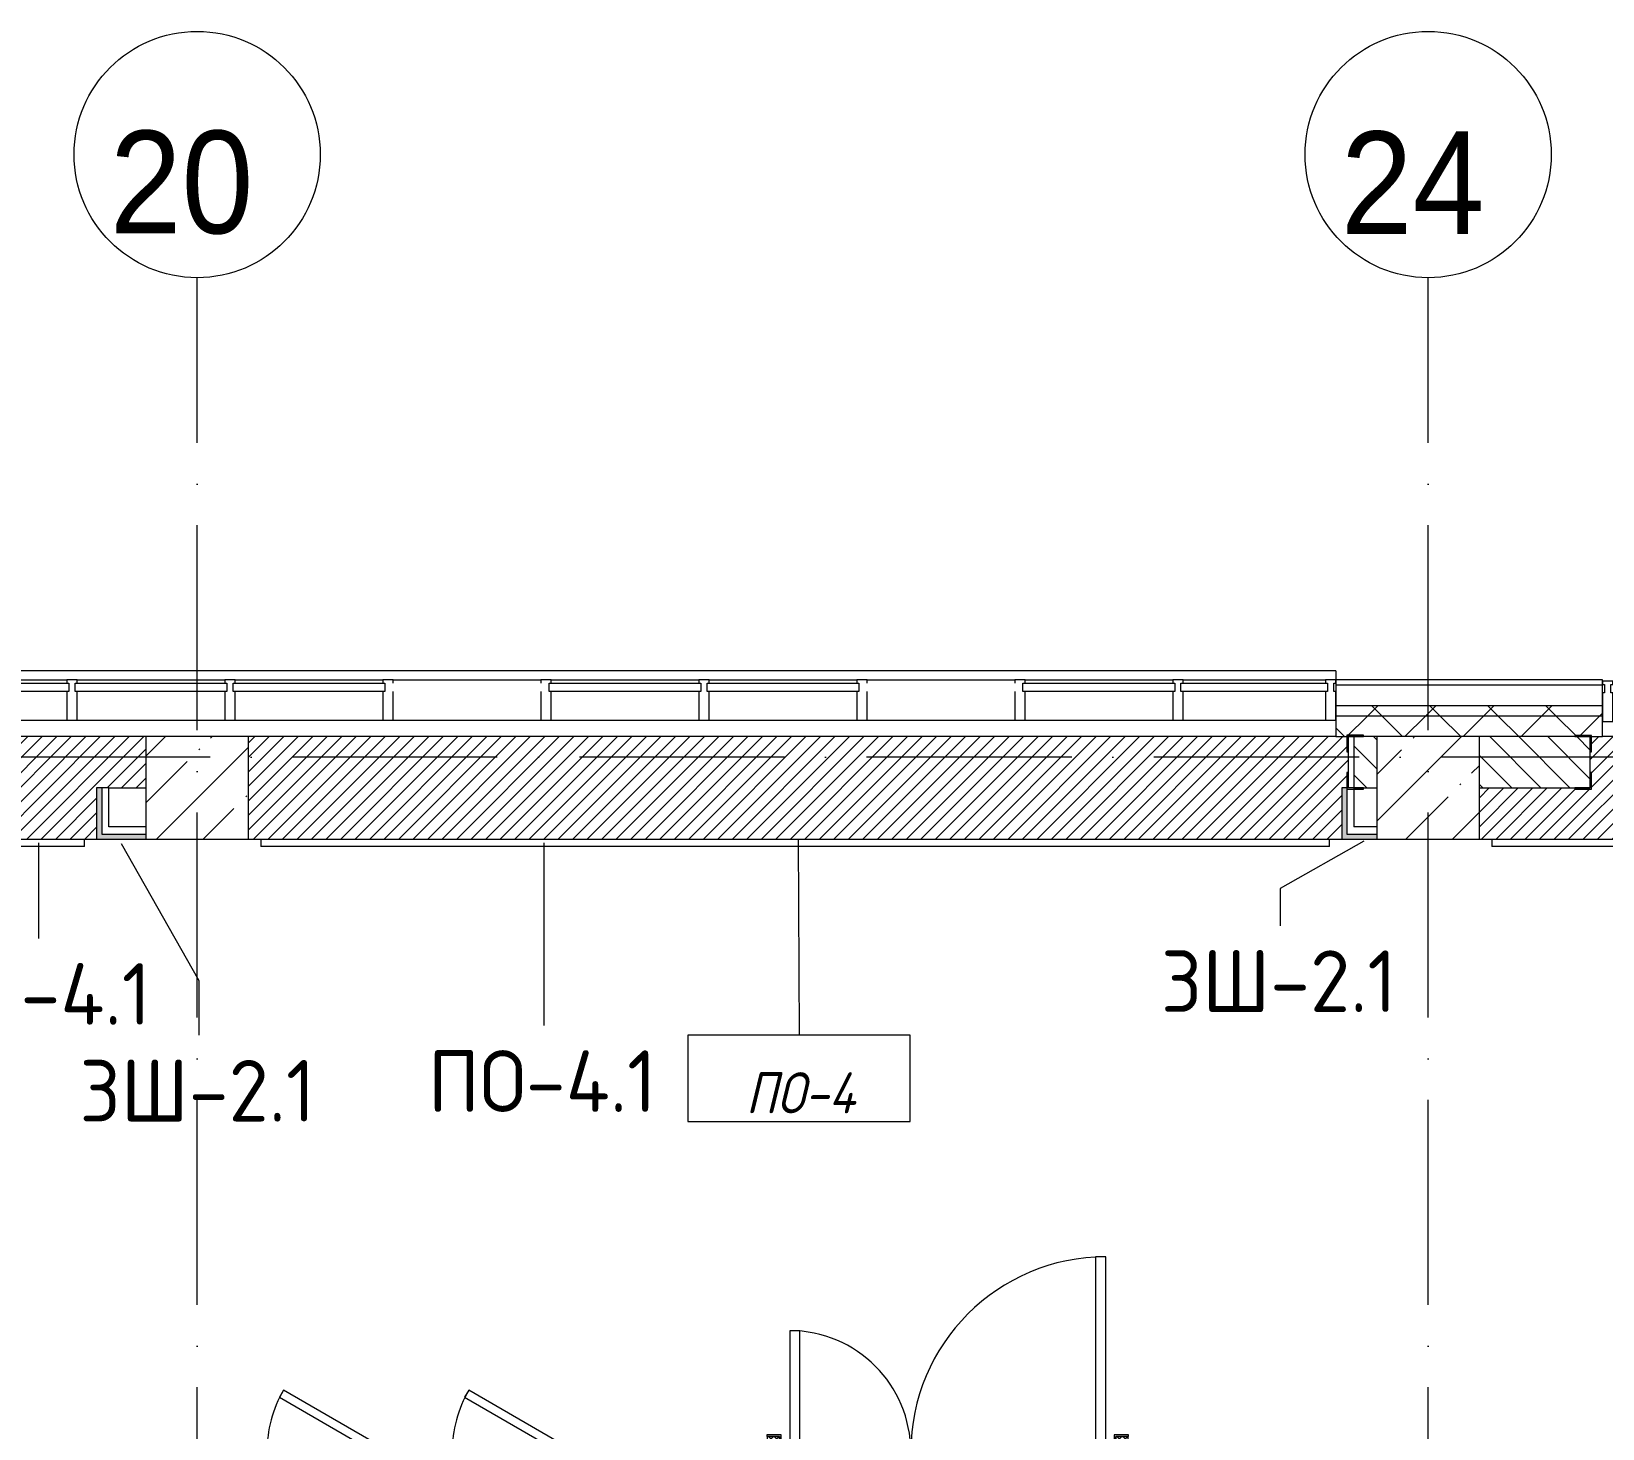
# Model space of a CAD drawing. Header units: millimetres. Extents: x -6467 to 105918, y -7090 to 92481.
# Drawn here: x 28242 to 35900, y 6109 to 12917 of the extents above; entities that cross this region are included whole.
import ezdxf

# ---------------------------------------------------------------- set-up
doc = ezdxf.new("R2010")
doc.units = ezdxf.units.MM
doc.linetypes.add('50_200_ШТРИХ_1Т_ш5_п1_п1_', pattern=[1400, 1000, -200, 0, -200])
for name, color, linetype, lineweight in [('A-DOOR', 7, 'Continuous', 9), ('A-DOOR-2', 7, 'Continuous', 5), ('A-DOOR-FRAM', 7, 'Continuous', 9), ('A-DOOR-FRAM-2', 7, 'Continuous', 5), ('A-FLOR', 7, 'Continuous', 9), ('A-FLOR-IDEN', 7, 'Continuous', 9), ('A-GLAZ', 7, 'Continuous', 5), ('A-GLAZ-CWMG', 7, 'Continuous', 9), ('A-GLAZ-CWMG-1', 7, 'Continuous', 20), ('A-WALL', 7, 'Continuous', 5), ('A-WALL-FNSH-1', 7, 'Continuous', 5), ('A-WALL-IDEN', 7, 'Continuous', 9), ('I-WALL', 7, 'Continuous', 5), ('S-COLS', 7, 'Continuous', 9), ('S-COLS-1', 7, 'Continuous', 5)]:
    doc.layers.add(name, color=color, linetype=linetype, lineweight=lineweight)
for name, color, linetype, lineweight, true_color in [('A-FLOR-PATT-1', 7, 'Continuous', 5, 0xd61c12), ('A-GENM-1', 7, 'Continuous', 9, 0xaaaaaa), ('A-GENM-2', 7, 'Continuous', 20, 0xaaaaaa), ('A-WALL-1', 7, 'Continuous', 5, 0x77b143), ('Оси-1', 7, 'Continuous', 20, 0xaaaaaa), ('Оси-2', 7, 'Continuous', 9, 0xaaaaaa), ('Оси-3', 7, '50_200_ШТРИХ_1Т_ш5_п1_п1_', 9, 0xaaaaaa)]:
    doc.layers.add(name, color=color, linetype=linetype, lineweight=lineweight, true_color=true_color)
doc.styles.add('Arial', font='arial.ttf', dxfattribs={"width": 0.9, "height": 500})
doc.styles.add('GOST Common', font='GOST_Common.ttf', dxfattribs={"height": 300})
doc.styles.add('GOST Common_I', font='GOST_Common Italic.ttf', dxfattribs={"width": 0.9, "height": 200})
pattern_1 = [(45, (0, 0), (-141.42136, 141.42136), []), (135, (0, 0), (-141.42136, -141.42136), [])]

# ---------------------------------------------------------------- blocks, each defined once
blk = doc.blocks.new('Прямоугольный импост - Импост структурный с накладкой - 180мм-22437098-АИ_План этажа Радиаторы_2')
at = {"layer": 'A-GLAZ-CWMG-1'}
for p, q in [((-50, 0), (-50, 17)), ((-50, 17), (0, 17)), ((-40, 0), (-50, 0)), ((-40, -40), (-40, 0)), ((0, 0), (-10, 0)), ((-10, 0), (-10, -40)), ((0, 17), (0, 0)), ((-50, -180), (-50, -40)), ((-50, -40), (-40, -40)), ((-10, -40), (0, -40)), ((0, -40), (0, -180)), ((0, -180), (-50, -180))]:
    blk.add_line(p, q, dxfattribs=at)
blk = doc.blocks.new('Прямоугольный импост - Импост структурный с накладкой - 180мм-22706413-АИ_План этажа Радиаторы_2')
at = {"layer": 'A-GLAZ-CWMG'}
for p, q in [((33855, 9758), (34550, 9758)), ((33855, 9741), (34550, 9741)), ((33855, 9561), (34550, 9561))]:
    blk.add_line(p, q, dxfattribs=at)
blk = doc.blocks.new('Прямоугольный импост - Импост структурный с накладкой - 180мм-22706414-АИ_План этажа Радиаторы_2')
at = {"layer": 'A-GLAZ-CWMG'}
for p, q in [((33085, 9758), (33805, 9758)), ((33085, 9741), (33805, 9741)), ((33085, 9561), (33805, 9561))]:
    blk.add_line(p, q, dxfattribs=at)
blk = doc.blocks.new('Прямоугольный импост - Импост структурный с накладкой - 180мм-22873265-АИ_План этажа Радиаторы_2')
at = {"layer": 'A-GLAZ-CWMG-1'}
for p, q in [((-25, 0), (-25, 17)), ((-25, 17), (25, 17)), ((-15, 0), (-25, 0)), ((-15, -40), (-15, 0)), ((25, 0), (15, 0)), ((15, 0), (15, -40)), ((25, 17), (25, 0)), ((-25, -180), (-25, -40)), ((-25, -40), (-15, -40)), ((15, -40), (25, -40)), ((25, -40), (25, -180)), ((25, -180), (-25, -180))]:
    blk.add_line(p, q, dxfattribs=at)
blk = doc.blocks.new('Прямоугольный импост - Импост структурный с накладкой - 180мм-V238-АИ_План этажа Радиаторы_2')
at = {"layer": 'A-GLAZ-CWMG'}
for p, q in [((32315, 9758), (33035, 9758)), ((32315, 9561), (33035, 9561))]:
    blk.add_line(p, q, dxfattribs=at)
blk = doc.blocks.new('Прямоугольный импост - Импост структурный с накладкой - 180мм-V237-АИ_План этажа Радиаторы_2')
at = {"layer": 'A-GLAZ-CWMG-1'}
for p, q in [((-25, 0), (-25, 17)), ((-25, 17), (25, 17)), ((-15, 0), (-25, 0)), ((-15, -40), (-15, 0)), ((25, 17), (25, 0)), ((-25, -180), (-25, -40)), ((-25, -40), (-15, -40)), ((25, -40), (25, -180)), ((25, -180), (-25, -180))]:
    blk.add_line(p, q, dxfattribs=at)
blk = doc.blocks.new('Прямоугольный импост - Импост структурный с накладкой - 180мм-22437100-АИ_План этажа Радиаторы_2')
at = {"layer": 'A-GLAZ-CWMG-1'}
for p, q in [((-25, 0), (-25, 17)), ((-25, 17), (25, 17)), ((25, 0), (15, 0)), ((15, 0), (15, -40)), ((25, 17), (25, 0)), ((-25, -180), (-25, -40)), ((15, -40), (25, -40)), ((25, -40), (25, -180)), ((25, -180), (-25, -180))]:
    blk.add_line(p, q, dxfattribs=at)
blk = doc.blocks.new('Прямоугольный импост - Импост структурный с накладкой - 180мм-V239-АИ_План этажа Радиаторы_2')
at = {"layer": 'A-GLAZ-CWMG-1'}
for p, q in [((-25, 0), (-25, 17)), ((-25, 17), (25, 17)), ((-15, 0), (-25, 0)), ((-15, -40), (-15, 0)), ((25, 0), (15, 0)), ((15, 0), (15, -40)), ((25, 17), (25, 0)), ((-25, -180), (-25, -40)), ((-25, -40), (-15, -40)), ((15, -40), (25, -40)), ((25, -40), (25, -180)), ((25, -180), (-25, -180))]:
    blk.add_line(p, q, dxfattribs=at)
blk = doc.blocks.new('BSC_Колонна _Прямоугольная - 500х500-V267-АИ_План этажа Радиаторы_2')
at = {"layer": 'S-COLS-1'}
h = blk.add_hatch(dxfattribs=at)
h.set_pattern_fill('FP_163', color=256, style=0, pattern_type=2)
h.set_pattern_definition([(45, (-29050, -9231.04), (-228.0985, 228.0985), []), (45, (-28821.9, -9231.04), (-228.0985, 228.0985), [403.225, -80.645, 6.706, -73.939])])
h.paths.add_polyline_path([(-250, -250), (250, -250), (250, 250), (-250, 250)])
for p, q in [((250, 250), (-250, 250)), ((-250, 250), (-250, -250)), ((250, -250), (250, 250)), ((-250, -250), (250, -250))]:
    blk.add_line(p, q, dxfattribs=at)
blk = doc.blocks.new('BSC_Колонна _Прямоугольная - 500х500-V335-АИ_План этажа Радиаторы_2')
at = {"layer": 'S-COLS-1'}
h = blk.add_hatch(dxfattribs=at)
h.set_pattern_fill('FP_230', color=256, style=0, pattern_type=2)
h.set_pattern_definition([(45, (-35050, -9231.04), (-228.0985, 228.0985), []), (45, (-34821.9, -9231.04), (-228.0985, 228.0985), [403.225, -80.645, 6.706, -73.939])])
h.paths.add_polyline_path([(-250, -250), (250, -250), (250, 250), (-250, 250)])
for p, q in [((250, 250), (-250, 250)), ((-250, 250), (-250, -250)), ((250, -250), (250, 250)), ((-250, -250), (250, -250))]:
    blk.add_line(p, q, dxfattribs=at)
blk = doc.blocks.new('110_Дверь_СКБ_1Ст_Внутренняя - ДОО_Д-22_Дв_700x2100h_Технический шкаф ЭОМ и СС EI30-25217176-АИ_План этажа Радиаторы_2')
at = {"layer": 'A-DOOR-2'}
h = blk.add_hatch(dxfattribs=at)
h.set_pattern_fill('FP_232', color=256, style=0, pattern_type=2)
h.set_pattern_definition([(135, (1951.41, 189.685), (-14.14214, -14.14214), []), (225, (1951.41, 189.685), (14.14214, -14.14214), [])])
h.paths.add_polyline_path([(362.5, -40), (362.5, 40), (337.5, 40), (337.5, -40)])
at = {"layer": 'A-DOOR-FRAM-2'}
h = blk.add_hatch(dxfattribs=at)
h.set_pattern_fill('FP_233', color=256, style=0, pattern_type=2)
h.set_pattern_definition([(45, (-171.384, 189.685), (-14.1421, 14.1421), []), (135, (-171.384, 189.685), (-14.1421, -14.1421), [])])
h.paths.add_polyline_path([(-312.5, -40), (-312.5, 40), (-337.5, 40), (-337.5, -40)])
at = {"layer": 'A-DOOR'}
for p, q in [((-207.1, 340), (-227.1, 305.4)), ((312.5, 40), (-207.1, 340)), ((-227.1, 305.4), (292.5, 5.4)), ((292.5, 5.4), (312.5, 40))]:
    blk.add_line(p, q, dxfattribs=at)
at = {"layer": 'A-DOOR-2'}
blk.add_arc((312.5, 40), 600, 150, 180, dxfattribs=at)
at = {"layer": 'A-DOOR-FRAM'}
for p, q in [((-312.5, 40), (-337.5, 40)), ((-337.5, 40), (-337.5, -40)), ((-287.5, 40), (-312.5, 40)), ((-312.5, 40), (-312.5, -40)), ((-312.5, -40), (-312.5, 40)), ((-287.5, 0), (-287.5, 40)), ((-277.5, 0), (-287.5, 0)), ((-277.5, -40), (-277.5, 0)), ((312.5, 0), (302.5, 0)), ((302.5, 0), (302.5, -40)), ((312.5, 40), (312.5, 0)), ((337.5, 40), (312.5, 40)), ((337.5, -40), (337.5, 40)), ((362.5, 40), (337.5, 40)), ((337.5, 40), (337.5, -40)), ((362.5, -40), (362.5, 40)), ((-337.5, -40), (-312.5, -40)), ((-312.5, -40), (-277.5, -40)), ((302.5, -40), (337.5, -40)), ((337.5, -40), (362.5, -40))]:
    blk.add_line(p, q, dxfattribs=at)
blk = doc.blocks.new('Прямоугольный импост - Импост структурный с накладкой - 180мм-22437157-АИ_План этажа Радиаторы_2')
at = {"layer": 'A-GLAZ-CWMG-1'}
for p, q in [((0, 17), (-50, 17)), ((-50, 17), (-50, 0)), ((-50, 0), (-40, 0)), ((-40, 0), (-40, -40)), ((-10, -40), (-10, 0)), ((-10, 0), (0, 0)), ((0, 0), (0, 17)), ((-40, -40), (-50, -40)), ((-50, -40), (-50, -180)), ((0, -40), (-10, -40)), ((0, -180), (0, -40)), ((-50, -180), (0, -180))]:
    blk.add_line(p, q, dxfattribs=at)
blk = doc.blocks.new('110_Дверь_СКБ_2Ст_Наружная1 - СОШ_Д-07_1760_1440_х2400мм_Все учебные помещения_ читальные залы_EIW30-25550483-АИ_План этажа Радиаторы_2')
at = {"layer": 'A-DOOR-2'}
h = blk.add_hatch(dxfattribs=at)
h.set_pattern_fill('FP_120', color=256, style=0, pattern_type=2)
h.set_pattern_definition([(135, (1456.41, 189.685), (-14.14214, -14.14214), []), (225, (1456.41, 189.685), (14.14214, -14.14214), [])])
h.paths.add_polyline_path([(899.5, -115), (899.5, 115), (839.5, 115), (839.5, -115)])
at = {"layer": 'A-DOOR-FRAM-2'}
h = blk.add_hatch(dxfattribs=at)
h.set_pattern_fill('FP_121', color=256, style=0, pattern_type=2)
h.set_pattern_definition([(45, (-666.384, 189.685), (-14.1421, 14.1421), []), (135, (-666.384, 189.685), (-14.1421, -14.1421), [])])
h.paths.add_polyline_path([(-800.5, -115), (-800.5, 115), (-860.5, 115), (-860.5, -115)])
at = {"layer": 'A-DOOR'}
for p, q in [((789.5, 990), (739.5, 990)), ((739.5, 990), (739.5, 40)), ((789.5, 40), (789.5, 990)), ((-750.5, 630), (-750.5, 40)), ((-700.5, 630), (-750.5, 630)), ((-700.5, 40), (-700.5, 630)), ((-750.5, 40), (-700.5, 40)), ((739.5, 40), (789.5, 40))]:
    blk.add_line(p, q, dxfattribs=at)
at = {"layer": 'A-DOOR-2'}
for p, q in [((-792.5, 123), (-862.5, 123)), ((-862.5, 123), (-862.5, 115)), ((-862.5, 115), (-800.5, 115)), ((-800.5, 115), (-800.5, 40)), ((-792.5, 40), (-792.5, 123)), ((901.5, 123), (831.5, 123)), ((831.5, 123), (831.5, 40)), ((839.5, 40), (839.5, 115)), ((839.5, 115), (901.5, 115)), ((901.5, 115), (901.5, 123)), ((-800.5, 40), (-792.5, 40)), ((831.5, 40), (839.5, 40)), ((-792.5, -40), (-800.5, -40)), ((-800.5, -40), (-800.5, -115)), ((-792.5, -123), (-792.5, -40)), ((839.5, -40), (831.5, -40)), ((831.5, -40), (831.5, -123)), ((839.5, -115), (839.5, -40)), ((-862.5, -115), (-862.5, -123)), ((-800.5, -115), (-862.5, -115)), ((-862.5, -123), (-792.5, -123)), ((831.5, -123), (901.5, -123)), ((901.5, -115), (839.5, -115)), ((901.5, -123), (901.5, -115))]:
    blk.add_line(p, q, dxfattribs=at)
for centre, radius, start, end in [((789.5, 40), 950, 90, 180), ((-750.5, 40), 590, 0, 90)]:
    blk.add_arc(centre, radius, start, end, dxfattribs=at)
at = {"layer": 'A-DOOR-FRAM'}
for p, q in [((-800.5, 115), (-860.5, 115)), ((-860.5, 115), (-860.5, -115)), ((-800.5, -115), (-800.5, 115)), ((899.5, 115), (839.5, 115)), ((839.5, 115), (839.5, -115)), ((899.5, -115), (899.5, 115)), ((-750.5, 40), (-800.5, 40)), ((-800.5, 40), (-800.5, -40)), ((-750.5, -10), (-750.5, 40)), ((789.5, 40), (789.5, -10)), ((839.5, 40), (789.5, 40)), ((839.5, -40), (839.5, 40)), ((-800.5, -40), (-740.5, -40)), ((-740.5, -10), (-750.5, -10)), ((-740.5, -40), (-740.5, -10)), ((789.5, -10), (779.5, -10)), ((779.5, -10), (779.5, -40)), ((779.5, -40), (839.5, -40)), ((-860.5, -115), (-800.5, -115)), ((839.5, -115), (899.5, -115))]:
    blk.add_line(p, q, dxfattribs=at)
blk = doc.blocks.new('Фахверк _газобетон торцы_377 - Фахверк _газобетон торцы_-25575444-АИ_План этажа Радиаторы_2')
at = {"layer": 'A-GENM-2'}
for p, q in [((89406, 11134.7), (89325, 11134.7)), ((89325, 11134.7), (89325, 11128.7)), ((89325, 11128.7), (89400, 11128.7)), ((89400, 11128.7), (89400, 11053.7)), ((89406, 11053.7), (89406, 11134.7)), ((89400, 11053.7), (89406, 11053.7)), ((89400, 10953.7), (89400, 10878.7)), ((89406, 10953.7), (89400, 10953.7)), ((89406, 10872.7), (89406, 10953.7)), ((89400, 10878.7), (89325, 10878.7)), ((89325, 10878.7), (89325, 10872.7)), ((89325, 10872.7), (89406, 10872.7))]:
    blk.add_line(p, q, dxfattribs=at)
blk = doc.blocks.new('Фахверк _газобетон торцы_380 - Фахверк _газобетон торцы_-25575504-АИ_План этажа Радиаторы_2')
at = {"layer": 'A-GENM-2'}
for p, q in [((89406, 11134.7), (89325, 11134.7)), ((89325, 11134.7), (89325, 11128.7)), ((89325, 11128.7), (89400, 11128.7)), ((89400, 11128.7), (89400, 11053.7)), ((89406, 11053.7), (89406, 11134.7)), ((89400, 11053.7), (89406, 11053.7)), ((89400, 10953.7), (89400, 10878.7)), ((89406, 10953.7), (89400, 10953.7)), ((89406, 10872.7), (89406, 10953.7)), ((89400, 10878.7), (89325, 10878.7)), ((89325, 10878.7), (89325, 10872.7)), ((89325, 10872.7), (89406, 10872.7))]:
    blk.add_line(p, q, dxfattribs=at)
blk = doc.blocks.new('Отлив_СКБ - Отлив витража-25813397-АИ_План этажа Радиаторы_2')
at = {"layer": 'A-GLAZ'}
for p, q in [((0, 57), (0, 100)), ((7700, 100), (0, 100)), ((7700, 100), (7700, 57)), ((0, 2), (10, 2)), ((40, 2), (755, 2)), ((785, 2), (1525, 2)), ((1555, 2), (2295, 2)), ((2325, 2), (3065, 2)), ((3865, 2), (4605, 2)), ((4635, 2), (5375, 2)), ((6175, 2), (6915, 2)), ((6945, 2), (7660, 2)), ((7690, 2), (7700, 2)), ((745, 0), (50, 0)), ((1515, 0), (795, 0)), ((2285, 0), (1565, 0)), ((3055, 0), (2335, 0)), ((4595, 0), (3875, 0)), ((5365, 0), (4645, 0)), ((6905, 0), (6185, 0)), ((7650, 0), (6955, 0))]:
    blk.add_line(p, q, dxfattribs=at)
blk = doc.blocks.new('Ось сетки - Круг_Ø6_00__ISO-2_5_0_9K_-17386508-АИ_План этажа Радиаторы_2')
at = {"layer": 'Оси-1'}
blk.add_circle((0, 0), 3, dxfattribs=at)
blk = doc.blocks.new('AAR_СКБ_Марка_Перекрытия_1 мм - Марка пола-27961726-АИ_План этажа Радиаторы_2')
at = {"layer": 'A-FLOR-IDEN'}
for p, q in [((2.723, 2.101), (-2.69, 2.101)), ((-2.69, 2.101), (-2.69, 0)), ((2.723, 0), (2.723, 2.101)), ((-2.69, 0), (2.723, 0))]:
    blk.add_line(p, q, dxfattribs=at)

msp = doc.modelspace()

# ---------------------------------------------------------------- hatches: boundary and pattern name
at = {"layer": 'A-FLOR-PATT-1'}
h = msp.add_hatch(dxfattribs=at)
h.set_pattern_fill('FP_285', color=256, style=0, pattern_type=2)
h.set_pattern_definition([(45, (27550, 9231.04), (-35.3553, 35.3553), [])])
h.paths.add_polyline_path([(26846, 8981), (28560, 8981), (28560, 9231), (28800, 9231), (28800, 9481), (26846, 9480.2), (26846, 9406), (26840, 9406), (26840, 9306), (26846, 9306), (26846, 9225), (26765, 9225), (26765, 9231), (26300, 9231), (26300, 8981), (26840, 8981)])
h = msp.add_hatch(dxfattribs=at)
h.set_pattern_fill('FP_286', color=256, style=0, pattern_type=2)
h.set_pattern_definition([(45, (32050, 9231.04), (-35.3553, 35.3553), [])])
h.paths.add_polyline_path([(34387.4, 8981), (34628.4, 8981), (34628.4, 9231), (34654, 9231), (34654, 9306), (34660, 9306), (34660, 9406), (34654, 9406), (34653.4, 9481), (29300, 9481), (29300, 8981), (32726.4, 8981)])
h = msp.add_hatch(dxfattribs=at)
h.set_pattern_fill('FP_287', color=256, style=0, pattern_type=2)
h.set_pattern_definition([(45, (36550, 9231.04), (-35.3553, 35.3553), [])])
h.paths.add_polyline_path([(36048.4, 8981), (37620, 8981), (37620, 9231), (37654, 9231), (37654.9, 9306), (37660, 9306), (37660, 9406), (37654, 9406), (37654, 9481), (35846, 9480.2), (35846, 9406), (35840, 9406), (35840, 9306), (35846, 9306), (35846, 9225), (35765, 9225), (35765, 9231), (35300, 9231), (35300, 8981), (35846, 8981)])
at = {"layer": 'A-WALL'}
h = msp.add_hatch(dxfattribs=at)
h.set_pattern_fill('FP_125', color=256, style=0, pattern_type=2)
h.set_pattern_definition(pattern_1)
h.paths.add_polyline_path([(71900, 9481), (74500, 9481), (74500, 9581), (67906, 9581), (67906, 9481), (71850, 9481)])
h.paths.add_polyline_path([(66206, 9481), (66206, 9581), (64906, 9581), (64906, 9481), (65946.4, 9481)])
h.paths.add_polyline_path([(62624.4, 9481), (63206, 9481), (63206, 9581), (61916, 9581), (61916, 9481), (62350, 9481)])
h.paths.add_polyline_path([(59850, 9481), (60216, 9481), (60216, 9581), (58901, 9581), (58901, 9481), (59350, 9481)])
h.paths.add_polyline_path([(55901, 9481), (57201, 9481), (57201, 9581), (55901, 9581), (55901, 9543)])
h.paths.add_polyline_path([(53850, 9481), (54201, 9481), (54201, 9581), (52906, 9581), (52906, 9481), (53488.9, 9481)])
h.paths.add_polyline_path([(50997.4, 9481), (51206, 9481), (51206, 9581), (49906, 9581), (49906, 9481), (50850, 9481)])
h.paths.add_polyline_path([(46906, 9481), (48206, 9481), (48206, 9581), (46906, 9581), (46906, 9543)])
h.paths.add_polyline_path([(45206, 9481), (45206, 9581), (43906, 9581), (43906, 9481), (44353.4, 9481)])
h.paths.add_polyline_path([(41850, 9481), (42206, 9481), (42206, 9581), (40906, 9581), (40906, 9481), (41350, 9481)])
h.paths.add_polyline_path([(37600, 9481), (39206, 9481), (39206, 9581), (37600, 9581), (37600, 9543)])
h.paths.add_polyline_path([(35217.9, 9481), (35900, 9481), (35900, 9581), (34600, 9581), (34600, 9481), (34800, 9481)])
h.paths.add_polyline_path([(26900, 9481), (26900, 9581), (23650, 9581), (23650, 9481), (26300, 9481)])
h = msp.add_hatch(dxfattribs=at)
h.set_pattern_fill('FP_125', color=256, style=0, pattern_type=2)
h.set_pattern_definition(pattern_1)
h.paths.add_polyline_path([(74251.4, 9581), (74400, 9581), (74400, 9631), (67906, 9631), (67906, 9581), (72590.4, 9581)])
h.paths.add_polyline_path([(66206, 9581), (66206, 9631), (64906, 9631), (64906, 9581), (65946.4, 9581)])
h.paths.add_polyline_path([(58901, 9581), (60216, 9581), (60216, 9631), (58901, 9631)])
h.paths.add_polyline_path([(63206, 9581), (63206, 9631), (61916, 9631), (61916, 9581), (62624.4, 9581)])
h.paths.add_polyline_path([(55980.4, 9581), (57201, 9581), (57201, 9631), (55901, 9631), (55901, 9581)])
h.paths.add_polyline_path([(54201, 9581), (54201, 9631), (52906, 9631), (52906, 9581)])
h.paths.add_polyline_path([(51206, 9581), (51206, 9631), (49906, 9631), (49906, 9581), (50997.4, 9581)])
h.paths.add_polyline_path([(48206, 9581), (48206, 9631), (46906, 9631), (46906, 9581), (47675.4, 9581)])
h.paths.add_polyline_path([(45206, 9581), (45206, 9631), (43906, 9631), (43906, 9581), (44353.4, 9581)])
h.paths.add_polyline_path([(37709.4, 9581), (39206, 9581), (39206, 9631), (37600, 9631), (37600, 9581)])
h.paths.add_polyline_path([(40906, 9581), (42206, 9581), (42206, 9631), (40906, 9631)])
h.paths.add_polyline_path([(35900, 9581), (35900, 9631), (34600, 9631), (34600, 9581)])
h.paths.add_polyline_path([(26082.4, 9581), (26900, 9581), (26900, 9631), (23700, 9631), (23700, 9581), (24421.4, 9581)])
at = {"layer": 'A-WALL-1'}
for points in [[(28585, 9006), (28585, 9231), (28560, 9231), (28560, 9006)], [(34653.4, 9006), (34653.4, 9231), (34628.4, 9231), (34628.4, 9006)], [(28800, 8981), (28800, 9006), (28560, 9006), (28560, 8981)], [(34800, 8981), (34800, 9006), (34628.4, 9006), (34628.4, 8981)]]:
    msp.add_hatch(color=256, dxfattribs=at).paths.add_polyline_path(points)
at = {"layer": 'I-WALL'}
h = msp.add_hatch(dxfattribs=at)
h.set_pattern_fill('FP_2', color=256, style=0, pattern_type=2)
h.set_pattern_definition([(135, (0, 0), (-70.71068, -70.71068), [])])
h.paths.add_polyline_path([(71350, 9231), (71350, 9481), (68850, 9481), (68850, 9231), (69268.4, 9231)])
h.paths.add_polyline_path([(64966.4, 9231), (66146.4, 9231), (66146.4, 9481), (64966.4, 9481)])
h.paths.add_polyline_path([(67966.4, 9231), (68135, 9231), (68135, 9481), (67966.4, 9481)])
h.paths.add_polyline_path([(68170, 9231), (68350, 9231), (68350, 9481), (68170, 9481)])
h.paths.add_polyline_path([(60156.4, 9231), (60156.4, 9481), (59850, 9481), (59850, 9231)])
h.paths.add_polyline_path([(61976.4, 9231), (62195, 9231), (62195, 9481), (61976.4, 9481)])
h.paths.add_polyline_path([(62350, 9231), (62350, 9481), (62230, 9481), (62230, 9231)])
h.paths.add_polyline_path([(62850, 9231), (63146.4, 9231), (63146.4, 9481), (62850, 9481), (62850, 9400.2)])
h.paths.add_polyline_path([(59350, 9231), (59350, 9481), (59210, 9481), (59210, 9231), (59302.4, 9231)])
h.paths.add_polyline_path([(59175, 9231), (59175, 9481), (58961.4, 9481), (58961.4, 9231), (59150, 9231)])
h.paths.add_polyline_path([(55980.4, 9231), (57141.4, 9231), (57141.4, 9481), (55961.4, 9481), (55961.4, 9231)])
h.paths.add_polyline_path([(54141.4, 9231), (54141.4, 9481), (53850, 9481), (53850, 9231)])
h.paths.add_polyline_path([(50850, 9231), (51146.4, 9231), (51146.4, 9481), (50850, 9481), (50850, 9399.4)])
h.paths.add_polyline_path([(53190, 9231), (53350, 9231), (53350, 9481), (53190, 9481)])
h.paths.add_polyline_path([(50350, 9231), (50350, 9481), (50238.4, 9481), (50238.4, 9231)])
h.paths.add_polyline_path([(50203.4, 9231), (50203.4, 9481), (49966.4, 9481), (49966.4, 9231), (50178.4, 9231)])
h.paths.add_polyline_path([(53155, 9231), (53155, 9481), (52966.4, 9481), (52966.4, 9231), (53130, 9231)])
h.paths.add_polyline_path([(48146.4, 9231), (48146.4, 9481), (46966.4, 9481), (46966.4, 9231), (47675.4, 9231)])
h.paths.add_polyline_path([(44353.4, 9231), (45146.4, 9231), (45146.4, 9481), (44230, 9481), (44230, 9231)])
h.paths.add_polyline_path([(44195, 9231), (44195, 9481), (43965.8, 9481), (43965.8, 9231), (44170, 9231)])
h.paths.add_polyline_path([(41861.9, 9231), (42145.8, 9231), (42145.8, 9481), (41850, 9481), (41850, 9231)])
h.paths.add_polyline_path([(41031.4, 9231), (41175, 9231), (41175, 9481), (40966.4, 9481), (40966.4, 9231)])
h.paths.add_polyline_path([(39146.4, 9231), (39146.4, 9481), (38850, 9481), (38850, 9231), (38955.2, 9231)])
h.paths.add_polyline_path([(41210, 9231), (41350, 9231), (41350, 9481), (41210, 9481)])
h.paths.add_polyline_path([(37680, 9231), (37800, 9231), (37800, 9481), (37680, 9481)])
h.paths.add_polyline_path([(35300, 9231), (35840, 9231), (35840, 9481), (35300, 9481), (35300, 9363.8)])
h.paths.add_polyline_path([(38300, 9231), (38350, 9231), (38350, 9481), (38300, 9481)])
h.paths.add_polyline_path([(34800, 9231), (34800, 9481), (34688.4, 9481), (34688.4, 9231)])
h.paths.add_polyline_path([(26300, 9231), (26840, 9231), (26840, 9481), (26300, 9481)])

# ---------------------------------------------------------------- linework, layer by layer
at = {"layer": 'A-FLOR'}
for p, q in [((28800, 9481), (26900, 9481)), ((34600, 9481), (29300, 9481)), ((37600, 9481), (35900, 9481)), ((28620, 9231), (28800, 9231)), ((26300, 8981), (28560, 8981)), ((29300, 8981), (34628.4, 8981)), ((35300, 8981), (37620, 8981))]:
    msp.add_line(p, q, dxfattribs=at)
at = {"layer": 'A-FLOR-IDEN'}
msp.add_line((31980, 8981), (31983.4, 8025.5), dxfattribs=at)
at = {"layer": 'A-WALL'}
for p, q in [((35900, 9731), (34600, 9731)), ((35900, 9631), (34600, 9631)), ((35900, 9581), (34600, 9581)), ((34800, 9481), (34660, 9481)), ((34660, 9481), (34660, 9231)), ((34688.4, 9481), (34688.4, 9041)), ((35840, 9481), (35300, 9481)), ((35840, 9231), (35840, 9481)), ((28620, 9231), (28585, 9231)), ((28585, 9231), (28585, 9006)), ((28620, 9041), (28620, 9231)), ((34660, 9231), (34653.4, 9231)), ((34653.4, 9231), (34653.4, 9006)), ((34688.4, 9231), (34800, 9231)), ((35300, 9231), (35840, 9231)), ((28800, 9041), (28620, 9041)), ((34800, 9041), (34688.4, 9041)), ((28500, 8946), (28500, 8981)), ((28585, 9006), (28800, 9006)), ((29360, 8981), (29360, 8946)), ((34568.4, 8946), (34568.4, 8981)), ((34653.4, 9006), (34800, 9006)), ((35360, 8981), (35360, 8946)), ((28500, 8946), (26360, 8946)), ((34568.4, 8946), (29360, 8946)), ((37560, 8946), (35360, 8946))]:
    msp.add_line(p, q, dxfattribs=at)
at = {"layer": 'A-WALL-FNSH-1'}
for p, q in [((35900, 9758), (34600, 9758)), ((34600, 9758), (34600, 9481)), ((35900, 9481), (35900, 9758)), ((34600, 9481), (34660, 9481)), ((35840, 9481), (35900, 9481)), ((28585, 9231), (28560, 9231)), ((28560, 9231), (28560, 8981)), ((34653.4, 9231), (34628.4, 9231)), ((34628.4, 9231), (34628.4, 8981)), ((28560, 8981), (28800, 8981)), ((34628.4, 8981), (34800, 8981))]:
    msp.add_line(p, q, dxfattribs=at)
at = {"layer": 'A-WALL-IDEN'}
for p, q in [((28275.7, 8963.5), (28275.7, 8497.4)), ((30738.8, 8963.5), (30738.8, 8072.4)), ((34737.1, 8972), (34328.3, 8740.5)), ((28679.8, 8959.4), (29057.2, 8292.5)), ((34328.3, 8740.5), (34328.3, 8559.4)), ((29057.2, 8292.5), (29057.2, 8025.5))]:
    msp.add_line(p, q, dxfattribs=at)
at = {"layer": 'Оси-3'}
for p, q in [((29050, -5889.7), (29050, 11717)), ((35050, -5889.7), (35050, 11717)), ((104718, 9381), (-5267.3, 9381))]:
    msp.add_line(p, q, dxfattribs=at)

# ---------------------------------------------------------------- block references
at = {"layer": 'A-DOOR-2'}
for name, p in [('110_Дверь_СКБ_2Ст_Наружная1 - СОШ_Д-07_1760_1440_х2400мм_Все учебные помещения_ читальные залы_EIW30-25550483-АИ_План этажа Радиаторы_2', (32688.6, 5956)), ('110_Дверь_СКБ_1Ст_Внутренняя - ДОО_Д-22_Дв_700x2100h_Технический шкаф ЭОМ и СС EI30-25217176-АИ_План этажа Радиаторы_2', (29677.5, 5956)), ('110_Дверь_СКБ_1Ст_Внутренняя - ДОО_Д-22_Дв_700x2100h_Технический шкаф ЭОМ и СС EI30-25217176-АИ_План этажа Радиаторы_2', (30580.5, 5956))]:
    msp.add_blockref(name, p, dxfattribs=at)
at = {"layer": 'A-FLOR-IDEN', "xscale": 199.9999999999999, "yscale": 199.9999999999999, "zscale": 199.9999999999999}
msp.add_blockref('AAR_СКБ_Марка_Перекрытия_1 мм - Марка пола-27961726-АИ_План этажа Радиаторы_2', (31980, 7605.3), dxfattribs=at)
at = {"layer": 'A-GENM-1', "rotation": 180}
msp.add_blockref('Фахверк _газобетон торцы_380 - Фахверк _газобетон торцы_-25575504-АИ_План этажа Радиаторы_2', (124060, 20359.8), dxfattribs=at)
at = {"layer": 'A-GENM-1'}
msp.add_blockref('Фахверк _газобетон торцы_377 - Фахверк _газобетон торцы_-25575444-АИ_План этажа Радиаторы_2', (-53560, -1647.7), dxfattribs=at)
at = {"layer": 'A-GLAZ'}
msp.add_blockref('Отлив_СКБ - Отлив витража-25813397-АИ_План этажа Радиаторы_2', (26900, 9701), dxfattribs=at)
at = {"layer": 'A-GLAZ-CWMG'}
for name, p in [('Прямоугольный импост - Импост структурный с накладкой - 180мм-22706414-АИ_План этажа Радиаторы_2', (-5390, 0)), ('Прямоугольный импост - Импост структурный с накладкой - 180мм-22706414-АИ_План этажа Радиаторы_2', (-4620, 0)), ('Прямоугольный импост - Импост структурный с накладкой - 180мм-22706414-АИ_План этажа Радиаторы_2', (-3850, 0)), ('Прямоугольный импост - Импост структурный с накладкой - 180мм-V238-АИ_План этажа Радиаторы_2', (-2310, 0)), ('Прямоугольный импост - Импост структурный с накладкой - 180мм-22706414-АИ_План этажа Радиаторы_2', (-2310, 0)), ('Прямоугольный импост - Импост структурный с накладкой - 180мм-22706414-АИ_План этажа Радиаторы_2', (-1540, 0)), ('Прямоугольный импост - Импост структурный с накладкой - 180мм-V238-АИ_План этажа Радиаторы_2', (0, 0)), ('Прямоугольный импост - Импост структурный с накладкой - 180мм-22706414-АИ_План этажа Радиаторы_2', (0, 0)), ('Прямоугольный импост - Импост структурный с накладкой - 180мм-22706413-АИ_План этажа Радиаторы_2', (0, 0)), ('Прямоугольный импост - Импост структурный с накладкой - 180мм-22437157-АИ_План этажа Радиаторы_2', (34600, 9741))]:
    msp.add_blockref(name, p, dxfattribs=at)
at = {"layer": 'A-GLAZ-CWMG', "extrusion": (0, 0, -1)}
for name, p in [('Прямоугольный импост - Импост структурный с накладкой - 180мм-V239-АИ_План этажа Радиаторы_2', (-28440, 9741)), ('Прямоугольный импост - Импост структурный с накладкой - 180мм-22873265-АИ_План этажа Радиаторы_2', (-29210, 9741)), ('Прямоугольный импост - Импост структурный с накладкой - 180мм-22437100-АИ_План этажа Радиаторы_2', (-29980, 9741)), ('Прямоугольный импост - Импост структурный с накладкой - 180мм-V237-АИ_План этажа Радиаторы_2', (-30750, 9741)), ('Прямоугольный импост - Импост структурный с накладкой - 180мм-22873265-АИ_План этажа Радиаторы_2', (-31520, 9741)), ('Прямоугольный импост - Импост структурный с накладкой - 180мм-22437100-АИ_План этажа Радиаторы_2', (-32290, 9741)), ('Прямоугольный импост - Импост структурный с накладкой - 180мм-V237-АИ_План этажа Радиаторы_2', (-33060, 9741)), ('Прямоугольный импост - Импост структурный с накладкой - 180мм-22873265-АИ_План этажа Радиаторы_2', (-33830, 9741)), ('Прямоугольный импост - Импост структурный с накладкой - 180мм-22437098-АИ_План этажа Радиаторы_2', (-35900, 9734))]:
    msp.add_blockref(name, p, dxfattribs=at)
at = {"layer": 'S-COLS'}
for name, p in [('BSC_Колонна _Прямоугольная - 500х500-V267-АИ_План этажа Радиаторы_2', (29050, 9231)), ('BSC_Колонна _Прямоугольная - 500х500-V335-АИ_План этажа Радиаторы_2', (35050, 9231))]:
    msp.add_blockref(name, p, dxfattribs=at)
at = {"layer": 'Оси-1', "xscale": 199.9999999999999, "yscale": 199.9999999999999, "zscale": 199.9999999999999}
for p in [(29050, 12317), (35050, 12317)]:
    msp.add_blockref('Ось сетки - Круг_Ø6_00__ISO-2_5_0_9K_-17386508-АИ_План этажа Радиаторы_2', p, dxfattribs=at)

# ---------------------------------------------------------------- texts
at = {"layer": 'A-FLOR-IDEN', "insert": (31990.2, 7745.1), "char_height": 200, "width": 572.4, "attachment_point": 5, "line_spacing_factor": 1.022766, "style": 'GOST Common_I'}
msp.add_mtext('\\pt180,360,540,720,900,1080,1260,1440,1620,1800,1980,2160,2340,2520,2700,2880,3060,3240,3420,3600,3780,3960,4140,4320,4500,4680,4860,5040,5220,5400,5580,5760;ПО-4', dxfattribs=at)
at = {"layer": 'A-WALL-IDEN', "char_height": 300, "attachment_point": 2, "line_spacing_factor": 1.022766, "style": 'GOST Common'}
for s, insert, width in [('\\pt80.001,159.999,240,320.001,399.999,480,560.001,639.999,720,800.001,879.999,960,1040.001,1119.999,1200,1280.001,1359.999,1440,1520.001,1599.999,1680,1760.001,1839.999,1920,2000.001,2079.999,2160,2240.001,2319.999,2400,2480.001,2559.999;ЗШ-2.1', (34322.3, 8438.9), 1190), ('\\pt80.001,159.999,240,320.001,399.999,480,560.001,639.999,720,800.001,879.999,960,1040.001,1119.999,1200,1280.001,1359.999,1440,1520.001,1599.999,1680,1760.001,1839.999,1920,2000.001,2079.999,2160,2240.001,2319.999,2400,2480.001,2559.999;ПО-4.1', (28268.7, 8376.9), 1178), ('\\pt80.001,159.999,240,320.001,399.999,480,560.001,639.999,720,800.001,879.999,960,1040.001,1119.999,1200,1280.001,1359.999,1440,1520.001,1599.999,1680,1760.001,1839.999,1920,2000.001,2079.999,2160,2240.001,2319.999,2400,2480.001,2559.999;ЗШ-2.1', (29051.2, 7905.1), 1190), ('\\pt80.001,159.999,240,320.001,399.999,480,560.001,639.999,720,800.001,879.999,960,1040.001,1119.999,1200,1280.001,1359.999,1440,1520.001,1599.999,1680,1760.001,1839.999,1920,2000.001,2079.999,2160,2240.001,2319.999,2400,2480.001,2559.999;ПО-4.1', (30731.8, 7951.9), 1178)]:
    msp.add_mtext(s, dxfattribs=dict(at, insert=insert, width=width))
at = {"layer": 'Оси-2', "char_height": 500, "width": 702, "attachment_point": 5, "line_spacing_factor": 0.936439, "style": 'Arial'}
for s, insert in [('\\pt2286,4572,6858,9144,11430,13716,16002,18288,20574,22860,25146,27432,29718,32004,34290,36576,38862,41148,43434,45720,48006,50292,52578,54864,57150,59436,61722,64008,66294,68580,70866,73152;20', (28974, 12179.5)), ('\\pt2286,4572,6858,9144,11430,13716,16002,18288,20574,22860,25146,27432,29718,32004,34290,36576,38862,41148,43434,45720,48006,50292,52578,54864,57150,59436,61722,64008,66294,68580,70866,73152;24', (34974, 12179.5))]:
    msp.add_mtext(s, dxfattribs=dict(at, insert=insert))

doc.saveas('drawing.dxf')
